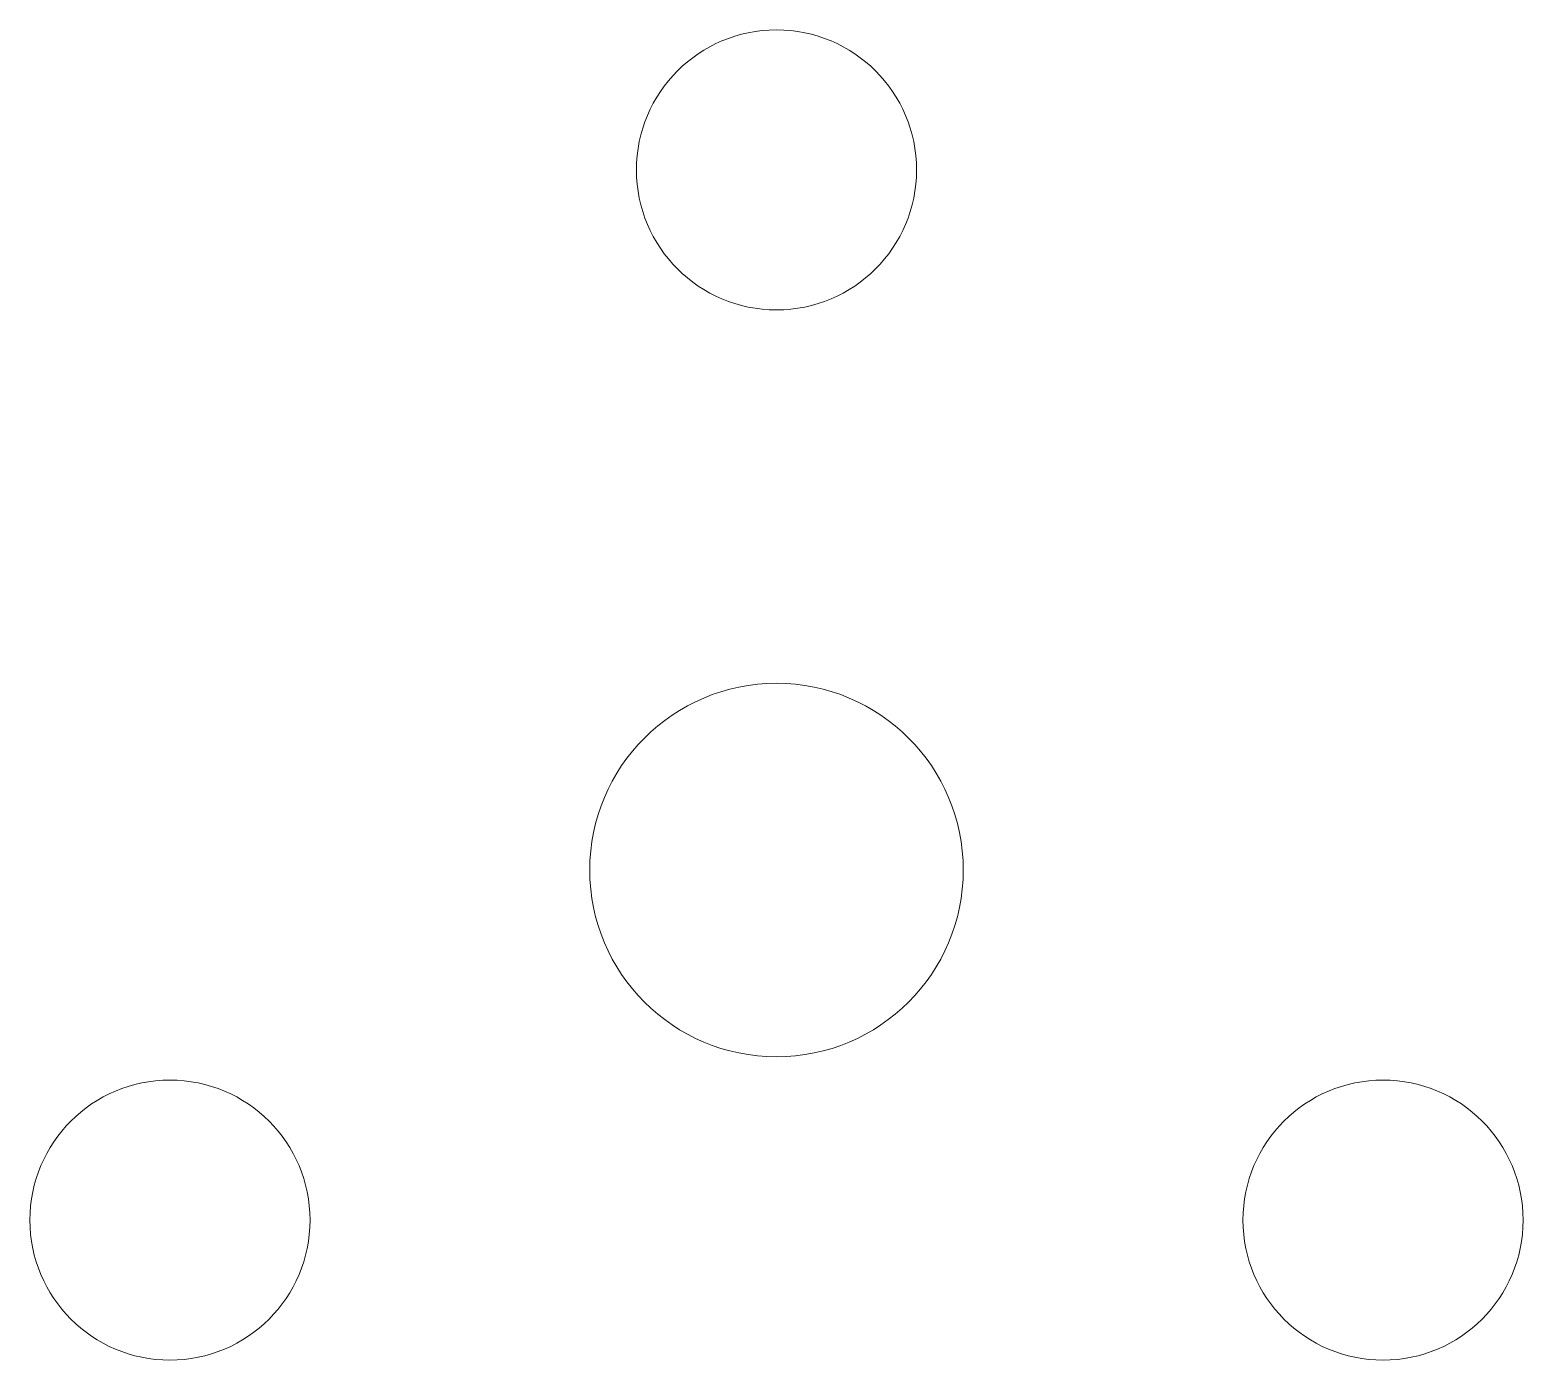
# Model space of a CAD drawing. Header units: millimetres. Extents: x -0.8 to 0.8, y -0.52 to 0.9.
import ezdxf

# ---------------------------------------------------------------- set-up
doc = ezdxf.new("R2010")
doc.units = ezdxf.units.MM
doc.linetypes.add('K5LT32768', pattern=[0])

msp = doc.modelspace()

# ---------------------------------------------------------------- linework, layer by layer
at = {"color": 7, "linetype": 'K5LT32768', "lineweight": 18}
for centre, radius in [((0, 0.75), 0.15), ((0, 0), 0.2), ((-0.6495, -0.375), 0.15), ((0.6495, -0.375), 0.15)]:
    msp.add_circle(centre, radius, dxfattribs=at)

doc.saveas('drawing.dxf')
